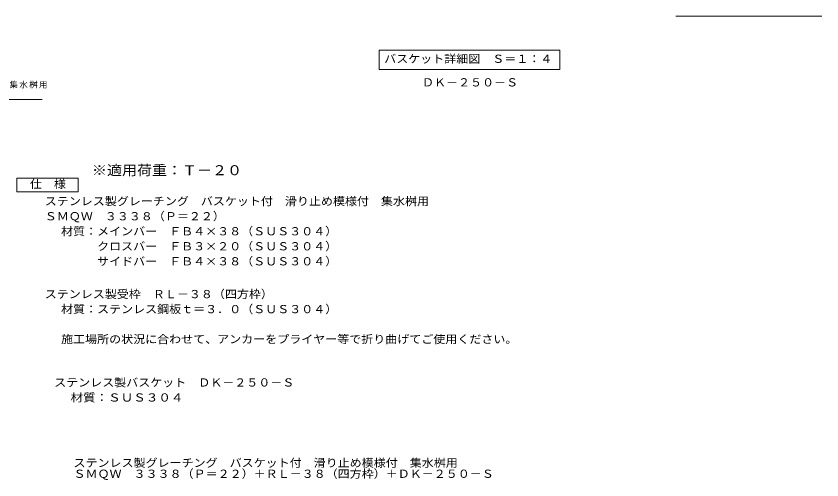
# Model space of a CAD drawing. Units: millimetres at full size, sheet at 1:4, with parts at other scales. Extents: x -822 to 951, y -780 to 740.
# Drawn here: x -230 to 951, y -780 to -101 of the extents above; entities that cross this region are included whole.
import ezdxf
from ezdxf.enums import TextEntityAlignment as Align

# ---------------------------------------------------------------- set-up
doc = ezdxf.new("R2010")
doc.units = ezdxf.units.MM
doc.header["$LTSCALE"] = 4
for name, color, linetype, lineweight in [('A-1_躯体', 2, 'Continuous', 9), ('A-5_文字', 7, 'Continuous', 9), ('D-4_その他', 7, 'Continuous', 9), ('D-5_文字', 7, 'Continuous', 9), ('F-5_F-5ﾚｲﾔ', 7, 'Continuous', 9), ('F-7_F-7ﾚｲﾔ', 2, 'Continuous', 9)]:
    doc.layers.add(name, color=color, linetype=linetype, lineweight=lineweight)
doc.styles.add('ＭＳ ゴシック', font='')
doc.styles.get('ＭＳ ゴシック').set_extended_font_data('MS Gothic')

msp = doc.modelspace()

# ---------------------------------------------------------------- linework, layer by layer
at = {"layer": 'A-5_文字'}
for p, q in [((302.393, -150.984), (566.793, -150.984)), ((302.393, -150.984), (302.393, -178.984)), ((566.793, -150.984), (566.793, -178.984)), ((302.393, -178.984), (566.793, -178.984))]:
    msp.add_line(p, q, dxfattribs=at)
at = {"layer": 'D-5_文字'}
msp.add_lwpolyline([(-512.034, -315.838), (-458.364, -222.88), (-191.718, -222.88)], dxfattribs=at)
msp.add_lwpolyline([(-228.713, -358.337), (-228.713, -338.337), (-138.713, -338.337), (-138.713, -358.337)], close=True, dxfattribs=at)
at = {"layer": 'F-7_F-7ﾚｲﾔ', "color": 7}
msp.add_line((737.104, -101.04), (951.104, -101.04), dxfattribs=at)

# ---------------------------------------------------------------- texts
at = {"layer": 'A-1_躯体', "style": 'ＭＳ ゴシック', "width": 1.1}
msp.add_text('ＤＫ－２５０－Ｓ', height=11.73, dxfattribs=at).set_placement((365.061, -207.493), align=Align.BOTTOM_LEFT)
at = {"layer": 'A-5_文字', "color": 2, "style": 'ＭＳ ゴシック', "width": 1.1}
msp.add_text('バスケット詳細図\u3000Ｓ＝１：４', height=11.73, dxfattribs=at).set_placement((309.593, -172.984), align=Align.BOTTOM_LEFT)
at = {"layer": 'D-4_その他', "color": 2, "style": 'ＭＳ ゴシック'}
for s, width, p in [('施工場所の状況に合わせて、アンカーをプライヤー等で折り曲げてご使用ください。', 1.1, (-163.992, -583.506)), ('ステンレス製バスケット\u3000ＤＫ－２５０－Ｓ', 1.1, (-174.1, -646.891)), ('材質：ＳＵＳ３０４', 1.15, (-150.215, -668.891))]:
    msp.add_text(s, height=11.73, dxfattribs=dict(at, width=width)).set_placement(p, align=Align.BOTTOM_LEFT)
at = {"layer": 'D-4_その他', "insert": (-455.718, -206.816), "char_height": 8.798, "attachment_point": 7, "style": 'ＭＳ ゴシック'}
msp.add_mtext('\\T1.17;バスケット付\u3000滑り止め模様付\u3000集水桝用', dxfattribs=at)
at = {"layer": 'D-5_文字', "color": 3, "style": 'ＭＳ ゴシック', "width": 1.1}
msp.add_text('※適用荷重：Ｔ－２０', height=14.66, dxfattribs=at).set_placement((-118.713, -338.337), align=Align.BOTTOM_LEFT)
at = {"layer": 'D-5_文字', "color": 2, "style": 'ＭＳ ゴシック', "width": 1.1}
for s, p in [('仕\u3000様', (-209.713, -356.337)), ('ステンレス製グレーチング\u3000バスケット付\u3000滑り止め模様付\u3000集水桝用', (-187.877, -381.505)), ('ＳＭＱＷ\u3000３３３８（Ｐ＝２２）', (-187.877, -403.505)), ('材質：メインバー\u3000ＦＢ４×３８（ＳＵＳ３０４）', (-163.992, -425.506)), ('\u3000\u3000\u3000クロスバー\u3000ＦＢ３×２０（ＳＵＳ３０４）', (-163.992, -447.506)), ('\u3000\u3000\u3000サイドバー\u3000ＦＢ４×３８（ＳＵＳ３０４）', (-163.992, -469.506)), ('ステンレス製受枠\u3000ＲＬ－３８（四方枠）', (-187.877, -517.506)), ('材質：ステンレス鋼板ｔ＝３．０（ＳＵＳ３０４）', (-163.992, -539.506))]:
    msp.add_text(s, height=11.73, dxfattribs=at).set_placement(p, align=Align.BOTTOM_LEFT)
at = {"layer": 'F-5_F-5ﾚｲﾔ', "color": 2, "style": 'ＭＳ ゴシック', "width": 1.1}
for s, p in [('ステンレス製グレーチング\u3000バスケット付\u3000滑り止め模様付\u3000集水桝用', (-145.731, -764.546)), ('ＳＭＱＷ\u3000３３３８（Ｐ＝２２）＋ＲＬ－３８（四方枠）＋ＤＫ－２５０－Ｓ', (-145.731, -780.546))]:
    msp.add_text(s, height=11.73, dxfattribs=at).set_placement(p, align=Align.BOTTOM_LEFT)

doc.saveas('drawing.dxf')
